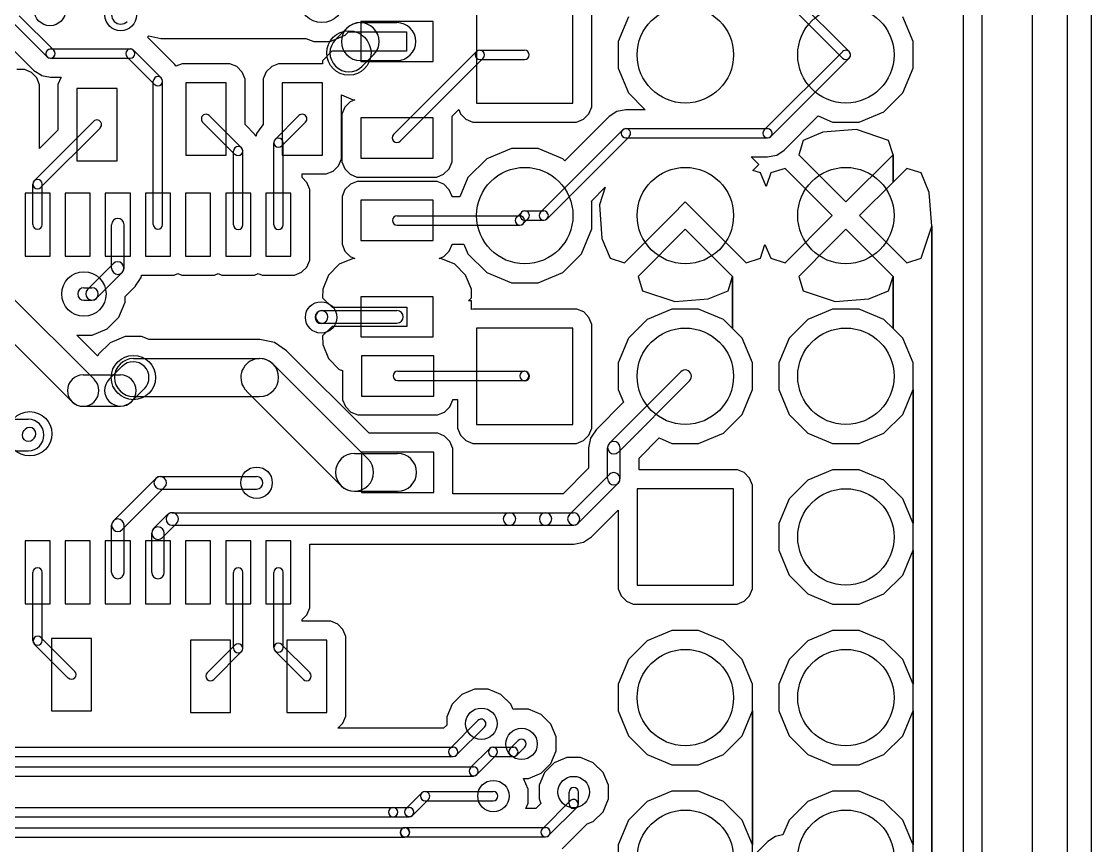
# Model space of a CAD drawing. Extents: x 32880 to 68030, y 27285 to 49782.
# Drawn here: x 61366 to 68030, y 32249 to 37378 of the extents above; entities that cross this region are included whole.
import ezdxf

# ---------------------------------------------------------------- set-up
doc = ezdxf.new("R2010")
doc.units = 0
doc.layers.add('BLACK', color=1, linetype='CONTINUOUS')

msp = doc.modelspace()

# ---------------------------------------------------------------- linework, layer by layer
at = {"layer": 'BLACK'}
for p, q in [((67880, 29207), (67880, 48207)), ((68030, 29207), (68030, 48207)), ((67348, 30408), (67348, 47166)), ((67662, 30408), (67662, 47166)), ((67230, 47053), (67230, 30521)), ((67230, 47053), (67230, 30521)), ((65968, 37661), (66479, 37150)), ((66009, 37702), (66520, 37191)), ((64200, 37470), (64200, 36870)), ((64800, 36870), (64800, 37470)), ((64918, 36893), (64918, 37493)), ((64918, 36893), (64918, 37493)), ((61352, 37414), (61567, 37199)), ((65146, 37407), (65082, 37253)), ((65146, 37407), (65082, 37253)), ((66918, 37253), (66854, 37407)), ((66918, 37253), (66854, 37407)), ((61311, 37373), (61526, 37158)), ((63392, 37337), (63321, 37266)), ((63476, 37371), (63704, 37371)), ((63929, 37378), (63479, 37378)), ((63479, 37378), (63479, 37128)), ((63929, 37128), (63929, 37378)), ((61236, 37281), (61443, 37074)), ((61236, 37281), (61443, 37074)), ((62150, 37280), (62159, 37289)), ((62150, 37280), (62159, 37289)), ((62320, 37110), (62150, 37280)), ((62320, 37110), (62150, 37280)), ((62159, 37289), (62216, 37277)), ((62159, 37289), (62216, 37277)), ((62216, 37277), (62234, 37273)), ((62216, 37277), (62234, 37273)), ((62234, 37273), (62234, 37274)), ((62234, 37274), (62235, 37273)), ((62234, 37273), (62234, 37274)), ((62234, 37274), (62235, 37273)), ((62235, 37273), (63137, 37273)), ((62235, 37273), (63137, 37273)), ((63137, 37273), (63186, 37253)), ((63137, 37273), (63186, 37253)), ((63288, 37253), (63382, 37292)), ((63288, 37253), (63382, 37292)), ((63382, 37292), (63403, 37313)), ((63382, 37292), (63403, 37313)), ((63403, 37313), (63604, 37313)), ((63403, 37313), (63604, 37313)), ((63604, 37313), (63644, 37313)), ((63604, 37313), (63644, 37313)), ((63644, 37313), (63764, 37313)), ((63644, 37313), (63764, 37313)), ((63764, 37313), (63764, 37193)), ((63764, 37313), (63764, 37193)), ((61547, 37207), (62043, 37207)), ((62065, 37198), (62236, 37027)), ((63186, 37253), (63288, 37253)), ((63186, 37253), (63288, 37253)), ((63299, 37193), (63240, 37134)), ((63299, 37193), (63240, 37134)), ((63604, 37193), (63299, 37193)), ((63604, 37193), (63299, 37193)), ((63644, 37193), (63604, 37193)), ((63644, 37193), (63604, 37193)), ((63764, 37193), (63644, 37193)), ((63764, 37193), (63644, 37193)), ((64200, 37191), (63683, 36674)), ((64221, 37199), (64499, 37199)), ((65082, 37253), (65082, 37087)), ((65082, 37253), (65082, 37087)), ((65992, 36703), (66479, 37190)), ((66918, 37087), (66918, 37253)), ((66918, 37087), (66918, 37253)), ((61547, 37149), (62043, 37149)), ((62024, 37157), (62195, 36986)), ((63240, 37134), (63240, 37115)), ((63240, 37134), (63240, 37115)), ((63476, 37135), (63704, 37135)), ((63479, 37128), (63929, 37128)), ((63559, 37170), (63488, 37099)), ((64241, 37150), (63724, 36633)), ((64221, 37141), (64499, 37141)), ((66033, 36662), (66520, 37149)), ((61385, 37079), (61338, 37079)), ((61385, 37079), (61338, 37079)), ((61428, 37061), (61385, 37079)), ((61428, 37061), (61385, 37079)), ((61461, 37027), (61428, 37061)), ((61461, 37027), (61428, 37061)), ((61443, 37074), (61490, 37043)), ((61443, 37074), (61490, 37043)), ((62327, 37099), (62320, 37110)), ((62327, 37099), (62320, 37110)), ((62367, 37115), (62327, 37099)), ((62367, 37115), (62327, 37099)), ((62617, 37115), (62367, 37115)), ((62617, 37115), (62367, 37115)), ((62664, 37115), (62617, 37115)), ((62664, 37115), (62617, 37115)), ((62707, 37097), (62664, 37115)), ((62707, 37097), (62664, 37115)), ((62740, 37063), (62707, 37097)), ((62740, 37063), (62707, 37097)), ((62758, 37020), (62740, 37063)), ((62758, 37020), (62740, 37063)), ((62890, 37064), (62872, 37021)), ((62890, 37064), (62872, 37021)), ((62924, 37097), (62890, 37064)), ((62924, 37097), (62890, 37064)), ((62967, 37115), (62924, 37097)), ((62967, 37115), (62924, 37097)), ((63217, 37115), (62967, 37115)), ((63217, 37115), (62967, 37115)), ((63240, 37115), (63217, 37115)), ((63240, 37115), (63217, 37115)), ((65082, 37087), (65146, 36933)), ((65082, 37087), (65146, 36933)), ((66854, 36933), (66918, 37087)), ((66854, 36933), (66918, 37087)), ((61479, 36984), (61461, 37027)), ((61479, 36984), (61461, 37027)), ((61490, 37043), (61491, 37042)), ((61490, 37043), (61491, 37042)), ((61491, 37042), (61547, 37031)), ((61491, 37042), (61547, 37031)), ((61547, 37031), (61614, 37031)), ((61547, 37031), (61614, 37031)), ((61611, 37028), (61593, 36985)), ((61611, 37028), (61593, 36985)), ((61614, 37031), (61611, 37028)), ((61614, 37031), (61611, 37028)), ((62187, 36114), (62187, 37006)), ((62245, 36114), (62245, 37006)), ((62390, 36997), (62390, 36547)), ((62640, 36997), (62390, 36997)), ((62640, 36547), (62640, 36997)), ((62758, 36737), (62758, 37020)), ((62758, 36737), (62758, 37020)), ((62872, 37021), (62872, 36974)), ((62872, 37021), (62872, 36974)), ((62990, 36997), (62990, 36547)), ((63240, 36997), (62990, 36997)), ((63240, 36547), (63240, 36997)), ((61479, 36587), (61479, 36984)), ((61479, 36587), (61479, 36984)), ((61593, 36985), (61593, 36938)), ((61593, 36985), (61593, 36938)), ((61593, 36938), (61593, 36701)), ((61593, 36938), (61593, 36701)), ((61961, 36961), (61711, 36961)), ((61711, 36961), (61711, 36511)), ((61961, 36511), (61961, 36961)), ((62872, 36974), (62872, 36737)), ((62872, 36974), (62872, 36737)), ((65146, 36933), (65250, 36829)), ((65146, 36933), (65250, 36829)), ((66737, 36816), (66854, 36933)), ((66737, 36816), (66854, 36933)), ((63358, 36570), (63358, 36921)), ((63358, 36921), (63431, 36890)), ((63358, 36570), (63358, 36921)), ((63358, 36921), (63431, 36890)), ((63413, 36878), (63379, 36845)), ((63413, 36878), (63379, 36845)), ((63441, 36890), (63413, 36878)), ((63441, 36890), (63413, 36878)), ((63431, 36890), (63441, 36890)), ((63431, 36890), (63441, 36890)), ((64200, 36870), (64800, 36870)), ((64918, 36846), (64918, 36893)), ((64918, 36846), (64918, 36893)), ((62736, 36592), (62535, 36793)), ((62945, 36644), (63094, 36793)), ((63379, 36845), (63361, 36802)), ((63379, 36845), (63361, 36802)), ((63361, 36802), (63361, 36755)), ((63361, 36802), (63361, 36755)), ((64047, 36788), (64089, 36831)), ((64047, 36788), (64089, 36831)), ((64089, 36831), (64100, 36804)), ((64089, 36831), (64100, 36804)), ((64100, 36804), (64133, 36770)), ((64100, 36804), (64133, 36770)), ((64866, 36770), (64900, 36803)), ((64866, 36770), (64900, 36803)), ((64900, 36803), (64918, 36846)), ((64900, 36803), (64918, 36846)), ((65073, 36818), (65026, 36786)), ((65073, 36818), (65026, 36786)), ((65130, 36829), (65073, 36818)), ((65130, 36829), (65073, 36818)), ((65250, 36829), (65130, 36829)), ((65250, 36829), (65130, 36829)), ((66116, 36578), (66327, 36790)), ((66116, 36578), (66327, 36790)), ((66327, 36790), (66417, 36752)), ((66327, 36790), (66417, 36752)), ((66583, 36752), (66737, 36816)), ((66583, 36752), (66737, 36816)), ((61446, 36387), (61815, 36756)), ((62695, 36551), (62494, 36752)), ((62820, 36675), (62758, 36737)), ((62820, 36675), (62758, 36737)), ((62862, 36727), (62830, 36680)), ((62862, 36727), (62830, 36680)), ((62872, 36737), (62862, 36727)), ((62872, 36737), (62862, 36727)), ((62986, 36603), (63135, 36752)), ((63361, 36755), (63361, 36505)), ((63361, 36755), (63361, 36505)), ((63929, 36778), (63479, 36778)), ((63479, 36778), (63479, 36528)), ((63929, 36528), (63929, 36778)), ((64047, 36551), (64047, 36788)), ((64047, 36551), (64047, 36788)), ((64133, 36770), (64176, 36752)), ((64133, 36770), (64176, 36752)), ((64176, 36752), (64223, 36752)), ((64176, 36752), (64223, 36752)), ((64223, 36752), (64823, 36752)), ((64223, 36752), (64823, 36752)), ((65026, 36786), (64750, 36511)), ((65026, 36786), (64750, 36511)), ((64823, 36752), (64866, 36770)), ((64823, 36752), (64866, 36770)), ((66417, 36752), (66583, 36752)), ((66417, 36752), (66583, 36752)), ((61593, 36701), (61479, 36587)), ((61593, 36701), (61479, 36587)), ((61487, 36346), (61856, 36715)), ((62827, 36665), (62820, 36675)), ((62827, 36665), (62820, 36675)), ((62830, 36680), (62827, 36665)), ((62830, 36680), (62827, 36665)), ((64598, 36191), (65109, 36702)), ((64639, 36150), (65150, 36661)), ((65130, 36711), (66012, 36711)), ((66357, 36689), (66234, 36638)), ((66357, 36689), (66234, 36638)), ((66566, 36705), (66357, 36689)), ((66566, 36705), (66357, 36689)), ((66766, 36638), (66566, 36705)), ((66766, 36638), (66566, 36705)), ((62937, 36113), (62937, 36623)), ((62995, 36113), (62995, 36623)), ((65130, 36653), (66012, 36653)), ((66234, 36638), (66206, 36549)), ((66234, 36638), (66206, 36549)), ((66794, 36549), (66766, 36638)), ((66794, 36549), (66766, 36638)), ((62390, 36547), (62640, 36547)), ((62687, 36113), (62687, 36571)), ((62745, 36113), (62745, 36571)), ((62990, 36547), (63240, 36547)), ((63340, 36480), (63358, 36523)), ((63340, 36480), (63358, 36523)), ((63358, 36523), (63358, 36570)), ((63358, 36523), (63358, 36570)), ((63479, 36528), (63929, 36528)), ((64047, 36504), (64047, 36551)), ((64047, 36504), (64047, 36551)), ((64263, 36524), (64146, 36407)), ((64263, 36524), (64146, 36407)), ((64417, 36588), (64263, 36524)), ((64417, 36588), (64263, 36524)), ((64583, 36588), (64417, 36588)), ((64583, 36588), (64417, 36588)), ((64737, 36524), (64583, 36588)), ((64737, 36524), (64583, 36588)), ((64750, 36511), (64737, 36524)), ((64750, 36511), (64737, 36524)), ((65958, 36487), (65910, 36535)), ((65910, 36535), (66012, 36535)), ((65958, 36487), (65910, 36535)), ((65910, 36535), (66012, 36535)), ((66012, 36535), (66068, 36546)), ((66012, 36535), (66068, 36546)), ((66068, 36546), (66069, 36546)), ((66068, 36546), (66069, 36546)), ((66069, 36546), (66116, 36578)), ((66069, 36546), (66116, 36578)), ((66206, 36549), (66500, 36255)), ((66206, 36549), (66500, 36255)), ((66500, 36255), (66794, 36549)), ((66500, 36255), (66794, 36549)), ((66794, 36379), (66794, 36549)), ((66794, 36549), (66794, 36379)), ((66794, 36379), (66794, 36549)), ((66794, 36549), (66794, 36379)), ((61711, 36511), (61961, 36511)), ((63306, 36447), (63340, 36480)), ((63306, 36447), (63340, 36480)), ((63361, 36505), (63379, 36462)), ((63361, 36505), (63379, 36462)), ((63379, 36462), (63412, 36428)), ((63379, 36462), (63412, 36428)), ((63995, 36428), (64029, 36461)), ((63995, 36428), (64029, 36461)), ((64029, 36461), (64047, 36504)), ((64029, 36461), (64047, 36504)), ((65921, 36451), (65958, 36487)), ((65921, 36451), (65958, 36487)), ((66121, 36464), (66032, 36436)), ((66121, 36464), (66032, 36436)), ((66415, 36170), (66121, 36464)), ((66415, 36170), (66121, 36464)), ((66879, 36464), (66794, 36379)), ((66879, 36464), (66794, 36379)), ((66968, 36436), (66879, 36464)), ((66968, 36436), (66879, 36464)), ((63113, 36407), (63113, 36429)), ((63113, 36429), (63263, 36429)), ((63113, 36407), (63113, 36429)), ((63113, 36429), (63263, 36429)), ((63144, 36375), (63113, 36407)), ((63144, 36375), (63113, 36407)), ((63263, 36429), (63306, 36447)), ((63263, 36429), (63306, 36447)), ((63412, 36428), (63455, 36410)), ((63412, 36428), (63455, 36410)), ((63455, 36410), (63502, 36410)), ((63455, 36410), (63502, 36410)), ((63502, 36410), (63952, 36410)), ((63502, 36410), (63952, 36410)), ((63952, 36410), (63995, 36428)), ((63952, 36410), (63995, 36428)), ((64146, 36407), (64096, 36287)), ((64146, 36407), (64096, 36287)), ((65968, 36436), (65921, 36451)), ((65968, 36436), (65921, 36451)), ((66003, 36351), (65968, 36436)), ((66003, 36351), (65968, 36436)), ((66032, 36436), (66003, 36351)), ((66032, 36436), (66003, 36351)), ((67019, 36313), (66968, 36436)), ((67019, 36313), (66968, 36436)), ((61437, 36114), (61437, 36366)), ((61495, 36114), (61495, 36366)), ((63162, 36332), (63144, 36375)), ((63162, 36332), (63144, 36375)), ((63162, 35940), (63162, 36332)), ((63162, 35940), (63162, 36332)), ((63380, 36332), (63362, 36289)), ((63380, 36332), (63362, 36289)), ((63414, 36365), (63380, 36332)), ((63414, 36365), (63380, 36332)), ((63457, 36383), (63414, 36365)), ((63457, 36383), (63414, 36365)), ((63907, 36383), (63457, 36383)), ((63907, 36383), (63457, 36383)), ((63954, 36383), (63907, 36383)), ((63954, 36383), (63907, 36383)), ((63997, 36365), (63954, 36383)), ((63997, 36365), (63954, 36383)), ((64030, 36331), (63997, 36365)), ((64030, 36331), (63997, 36365)), ((64048, 36288), (64030, 36331)), ((64048, 36288), (64030, 36331)), ((64915, 36260), (65001, 36346)), ((64915, 36260), (65001, 36346)), ((65001, 36346), (64965, 36236)), ((65001, 36346), (64965, 36236)), ((66794, 36379), (66585, 36170)), ((66794, 36379), (66585, 36170)), ((61544, 36309), (61388, 36309)), ((61388, 36309), (61388, 35917)), ((61544, 35917), (61544, 36309)), ((61794, 36309), (61638, 36309)), ((61638, 36309), (61638, 35917)), ((61794, 35917), (61794, 36309)), ((62044, 36309), (61888, 36309)), ((61888, 36309), (61888, 35917)), ((62044, 35917), (62044, 36309)), ((62294, 36309), (62138, 36309)), ((62138, 36309), (62138, 35917)), ((62294, 35917), (62294, 36309)), ((62544, 36309), (62388, 36309)), ((62388, 36309), (62388, 35917)), ((62544, 35917), (62544, 36309)), ((62794, 36309), (62638, 36309)), ((62638, 36309), (62638, 35917)), ((62794, 35917), (62794, 36309)), ((63044, 36309), (62888, 36309)), ((62888, 36309), (62888, 35917)), ((63044, 35917), (63044, 36309)), ((63362, 36289), (63362, 36242)), ((63362, 36289), (63362, 36242)), ((63930, 36265), (63480, 36265)), ((63480, 36265), (63480, 36015)), ((63930, 36015), (63930, 36265)), ((64048, 36287), (64048, 36288)), ((64048, 36287), (64048, 36288)), ((64096, 36287), (64048, 36287)), ((64096, 36287), (64048, 36287)), ((64918, 36253), (64915, 36260)), ((64918, 36253), (64915, 36260)), ((65415, 36170), (65500, 36255)), ((65415, 36170), (65500, 36255)), ((65500, 36255), (65585, 36170)), ((65500, 36255), (65585, 36170)), ((67035, 36104), (67019, 36313)), ((67035, 36104), (67019, 36313)), ((63362, 36242), (63362, 35992)), ((63362, 36242), (63362, 35992)), ((64450, 36161), (64479, 36190)), ((64500, 36199), (64618, 36199)), ((64918, 36087), (64918, 36253)), ((64918, 36087), (64918, 36253)), ((64965, 36236), (64981, 36027)), ((64965, 36236), (64981, 36027)), ((63705, 36169), (64469, 36169)), ((64491, 36120), (64520, 36149)), ((64500, 36141), (64618, 36141)), ((65121, 35876), (65387, 36142)), ((65121, 35876), (65387, 36142)), ((65387, 36142), (65415, 36170)), ((65387, 36142), (65415, 36170)), ((65585, 36170), (65613, 36142)), ((65585, 36170), (65613, 36142)), ((65613, 36142), (65879, 35876)), ((65613, 36142), (65879, 35876)), ((66121, 35876), (66415, 36170)), ((66121, 35876), (66415, 36170)), ((66585, 36170), (66879, 35876)), ((66585, 36170), (66879, 35876)), ((61927, 35843), (61927, 36113)), ((62005, 35843), (62005, 36113)), ((63705, 36111), (64469, 36111)), ((64854, 35933), (64918, 36087)), ((64854, 35933), (64918, 36087)), ((65500, 36085), (65206, 35791)), ((65500, 36085), (65206, 35791)), ((65794, 35791), (65500, 36085)), ((65794, 35791), (65500, 36085)), ((66500, 36085), (66415, 36000)), ((66500, 36085), (66415, 36000)), ((66794, 35791), (66500, 36085)), ((66794, 35791), (66500, 36085)), ((66968, 35904), (67035, 36104)), ((66968, 35904), (67035, 36104)), ((67035, 31104), (67035, 36104)), ((67035, 36104), (67035, 31104)), ((67035, 31104), (67035, 36104)), ((67035, 36104), (67035, 31104)), ((63362, 35992), (63380, 35949)), ((63362, 35992), (63380, 35949)), ((63480, 36015), (63930, 36015)), ((64030, 35948), (64048, 35991)), ((64030, 35948), (64048, 35991)), ((64048, 35991), (64048, 35993)), ((64048, 35993), (64121, 35993)), ((64048, 35991), (64048, 35993)), ((64048, 35993), (64121, 35993)), ((64121, 35993), (64146, 35933)), ((64121, 35993), (64146, 35933)), ((64981, 36027), (65032, 35904)), ((64981, 36027), (65032, 35904)), ((65968, 35904), (65996, 35990)), ((65968, 35904), (65996, 35990)), ((65996, 35990), (66032, 35904)), ((65996, 35990), (66032, 35904)), ((66415, 36000), (66206, 35791)), ((66415, 36000), (66206, 35791)), ((63162, 35893), (63162, 35940)), ((63162, 35893), (63162, 35940)), ((63380, 35949), (63413, 35915)), ((63380, 35949), (63413, 35915)), ((63996, 35915), (64030, 35948)), ((63996, 35915), (64030, 35948)), ((64146, 35933), (64263, 35816)), ((64146, 35933), (64263, 35816)), ((64737, 35816), (64854, 35933)), ((64737, 35816), (64854, 35933)), ((61388, 35917), (61544, 35917)), ((61638, 35917), (61794, 35917)), ((61937, 35870), (61778, 35711)), ((61888, 35917), (62044, 35917)), ((62138, 35917), (62294, 35917)), ((62388, 35917), (62544, 35917)), ((62638, 35917), (62794, 35917)), ((62888, 35917), (63044, 35917)), ((63144, 35850), (63162, 35893)), ((63144, 35850), (63162, 35893)), ((63345, 35867), (63278, 35800)), ((63345, 35867), (63278, 35800)), ((63432, 35903), (63345, 35867)), ((63432, 35903), (63345, 35867)), ((63413, 35915), (63441, 35903)), ((63413, 35915), (63441, 35903)), ((63441, 35903), (63432, 35903)), ((63441, 35903), (63432, 35903)), ((63967, 35903), (63996, 35915)), ((63967, 35903), (63996, 35915)), ((63978, 35903), (63967, 35903)), ((63978, 35903), (63967, 35903)), ((64065, 35867), (63978, 35903)), ((64065, 35867), (63978, 35903)), ((64132, 35800), (64065, 35867)), ((64132, 35800), (64065, 35867)), ((65032, 35904), (65121, 35876)), ((65032, 35904), (65121, 35876)), ((65879, 35876), (65968, 35904)), ((65879, 35876), (65968, 35904)), ((66032, 35904), (66121, 35876)), ((66032, 35904), (66121, 35876)), ((66879, 35876), (66968, 35904)), ((66879, 35876), (66968, 35904)), ((61992, 35815), (61833, 35656)), ((62111, 35783), (62114, 35799)), ((62111, 35783), (62114, 35799)), ((62114, 35799), (62161, 35799)), ((62114, 35799), (62161, 35799)), ((62161, 35799), (62317, 35799)), ((62161, 35799), (62317, 35799)), ((62317, 35799), (62340, 35809)), ((62317, 35799), (62340, 35809)), ((62340, 35809), (62364, 35799)), ((62340, 35809), (62364, 35799)), ((62364, 35799), (62411, 35799)), ((62364, 35799), (62411, 35799)), ((62411, 35799), (62567, 35799)), ((62411, 35799), (62567, 35799)), ((62567, 35799), (62590, 35809)), ((62567, 35799), (62590, 35809)), ((62590, 35809), (62614, 35799)), ((62590, 35809), (62614, 35799)), ((62614, 35799), (62661, 35799)), ((62614, 35799), (62661, 35799)), ((62661, 35799), (62817, 35799)), ((62661, 35799), (62817, 35799)), ((62817, 35799), (62840, 35809)), ((62817, 35799), (62840, 35809)), ((62840, 35809), (62864, 35799)), ((62840, 35809), (62864, 35799)), ((62864, 35799), (62911, 35799)), ((62864, 35799), (62911, 35799)), ((62911, 35799), (63067, 35799)), ((62911, 35799), (63067, 35799)), ((63067, 35799), (63110, 35817)), ((63067, 35799), (63110, 35817)), ((63110, 35817), (63144, 35850)), ((63110, 35817), (63144, 35850)), ((63278, 35800), (63242, 35712)), ((63278, 35800), (63242, 35712)), ((64168, 35712), (64132, 35800)), ((64168, 35712), (64132, 35800)), ((64263, 35816), (64417, 35752)), ((64263, 35816), (64417, 35752)), ((64583, 35752), (64737, 35816)), ((64583, 35752), (64737, 35816)), ((65206, 35791), (65234, 35702)), ((65206, 35791), (65234, 35702)), ((65766, 35702), (65794, 35791)), ((65766, 35702), (65794, 35791)), ((65794, 35467), (65794, 35791)), ((65794, 35791), (65794, 35467)), ((65794, 35467), (65794, 35791)), ((65794, 35791), (65794, 35467)), ((66206, 35791), (66234, 35702)), ((66206, 35791), (66234, 35702)), ((66766, 35702), (66794, 35791)), ((66766, 35702), (66794, 35791)), ((66794, 35467), (66794, 35791)), ((66794, 35791), (66794, 35467)), ((66794, 35467), (66794, 35791)), ((66794, 35791), (66794, 35467)), ((62011, 35666), (62077, 35731)), ((62011, 35666), (62077, 35731)), ((62077, 35732), (62099, 35765)), ((62077, 35732), (62099, 35765)), ((62077, 35731), (62077, 35732)), ((62077, 35731), (62077, 35732)), ((62099, 35765), (62110, 35782)), ((62099, 35765), (62110, 35782)), ((62110, 35782), (62111, 35783)), ((62110, 35782), (62111, 35783)), ((64417, 35752), (64583, 35752)), ((64417, 35752), (64583, 35752)), ((61819, 35151), (61286, 35684)), ((61755, 35721), (61805, 35721)), ((62011, 35631), (62011, 35666)), ((62011, 35631), (62011, 35666)), ((63242, 35712), (63241, 35659)), ((63242, 35712), (63241, 35659)), ((63241, 35659), (63300, 35600)), ((63241, 35659), (63300, 35600)), ((63930, 35665), (63480, 35665)), ((63480, 35665), (63480, 35415)), ((63930, 35415), (63930, 35665)), ((64150, 35640), (64169, 35659)), ((64150, 35640), (64169, 35659)), ((64169, 35659), (64168, 35712)), ((64169, 35659), (64168, 35712)), ((65234, 35702), (65434, 35635)), ((65234, 35702), (65434, 35635)), ((65643, 35651), (65766, 35702)), ((65643, 35651), (65766, 35702)), ((66234, 35702), (66434, 35635)), ((66234, 35702), (66434, 35635)), ((66643, 35651), (66766, 35702)), ((66643, 35651), (66766, 35702)), ((61755, 35643), (61805, 35643)), ((61972, 35537), (62011, 35631)), ((61972, 35537), (62011, 35631)), ((63300, 35600), (63605, 35600)), ((63300, 35600), (63605, 35600)), ((63605, 35600), (63645, 35600)), ((63605, 35600), (63645, 35600)), ((63645, 35600), (63765, 35600)), ((63645, 35600), (63765, 35600)), ((63765, 35600), (63765, 35480)), ((63765, 35600), (63765, 35480)), ((64169, 35640), (64150, 35640)), ((64169, 35640), (64150, 35640)), ((64169, 35585), (64169, 35640)), ((64169, 35585), (64169, 35640)), ((65434, 35635), (65643, 35651)), ((65434, 35635), (65643, 35651)), ((66434, 35635), (66643, 35651)), ((66434, 35635), (66643, 35651)), ((61680, 35012), (61147, 35545)), ((61900, 35465), (61972, 35537)), ((61900, 35465), (61972, 35537)), ((63208, 35567), (63205, 35564)), ((63236, 35579), (63704, 35579)), ((64177, 35588), (64169, 35585)), ((64177, 35588), (64169, 35585)), ((64777, 35588), (64177, 35588)), ((64777, 35588), (64177, 35588)), ((64824, 35588), (64777, 35588)), ((64824, 35588), (64777, 35588)), ((64867, 35570), (64824, 35588)), ((64867, 35570), (64824, 35588)), ((64900, 35536), (64867, 35570)), ((64900, 35536), (64867, 35570)), ((64918, 35493), (64900, 35536)), ((64918, 35493), (64900, 35536)), ((65263, 35524), (65146, 35407)), ((65263, 35524), (65146, 35407)), ((65417, 35588), (65263, 35524)), ((65417, 35588), (65263, 35524)), ((65583, 35588), (65417, 35588)), ((65583, 35588), (65417, 35588)), ((65737, 35524), (65583, 35588)), ((65737, 35524), (65583, 35588)), ((65794, 35467), (65737, 35524)), ((65794, 35467), (65737, 35524)), ((66263, 35524), (66146, 35407)), ((66263, 35524), (66146, 35407)), ((66417, 35588), (66263, 35524)), ((66417, 35588), (66263, 35524)), ((66583, 35588), (66417, 35588)), ((66583, 35588), (66417, 35588)), ((66737, 35524), (66583, 35588)), ((66737, 35524), (66583, 35588)), ((66794, 35467), (66737, 35524)), ((66794, 35467), (66737, 35524)), ((61806, 35426), (61900, 35465)), ((61806, 35426), (61900, 35465)), ((63236, 35501), (63704, 35501)), ((63300, 35480), (63241, 35421)), ((63300, 35480), (63241, 35421)), ((63263, 35512), (63260, 35509)), ((63605, 35480), (63300, 35480)), ((63605, 35480), (63300, 35480)), ((63645, 35480), (63605, 35480)), ((63645, 35480), (63605, 35480)), ((63765, 35480), (63645, 35480)), ((63765, 35480), (63645, 35480)), ((64800, 35470), (64200, 35470)), ((64200, 35470), (64200, 34870)), ((64800, 34870), (64800, 35470)), ((64918, 34893), (64918, 35493)), ((64918, 34893), (64918, 35493)), ((65854, 35407), (65794, 35467)), ((65854, 35407), (65794, 35467)), ((66854, 35407), (66794, 35467)), ((66854, 35407), (66794, 35467)), ((61840, 35297), (61711, 35426)), ((61711, 35426), (61806, 35426)), ((61840, 35297), (61711, 35426)), ((61711, 35426), (61806, 35426)), ((62012, 35418), (61918, 35379)), ((62012, 35418), (61918, 35379)), ((62114, 35418), (62012, 35418)), ((62114, 35418), (62012, 35418)), ((62162, 35398), (62114, 35418)), ((62162, 35398), (62114, 35418)), ((62850, 35398), (62162, 35398)), ((62850, 35398), (62162, 35398)), ((62941, 35380), (62850, 35398)), ((62941, 35380), (62850, 35398)), ((63241, 35421), (63242, 35368)), ((63241, 35421), (63242, 35368)), ((63480, 35415), (63930, 35415)), ((65146, 35407), (65082, 35253)), ((65146, 35407), (65082, 35253)), ((65918, 35253), (65854, 35407)), ((65918, 35253), (65854, 35407)), ((66146, 35407), (66082, 35253)), ((66146, 35407), (66082, 35253)), ((66918, 35253), (66854, 35407)), ((66918, 35253), (66854, 35407)), ((61918, 35379), (61846, 35307)), ((61918, 35379), (61846, 35307)), ((63017, 35329), (62941, 35380)), ((63017, 35329), (62941, 35380)), ((63531, 34815), (63017, 35329)), ((63531, 34815), (63017, 35329)), ((63242, 35368), (63278, 35280)), ((63242, 35368), (63278, 35280)), ((61841, 35297), (61840, 35297)), ((61841, 35297), (61840, 35297)), ((61846, 35307), (61841, 35297)), ((61846, 35307), (61841, 35297)), ((62063, 35280), (62849, 35280)), ((63278, 35280), (63345, 35213)), ((63278, 35280), (63345, 35213)), ((63934, 35297), (63484, 35297)), ((63484, 35297), (63484, 35047)), ((63934, 35047), (63934, 35297)), ((61993, 35232), (61912, 35151)), ((63523, 34656), (62934, 35245)), ((63345, 35213), (63366, 35205)), ((63345, 35213), (63366, 35205)), ((63366, 35205), (63366, 35024)), ((63366, 35205), (63366, 35024)), ((63709, 35201), (64497, 35201)), ((64519, 35192), (64520, 35191)), ((65027, 34754), (65471, 35198)), ((65082, 35253), (65082, 35087)), ((65082, 35253), (65082, 35087)), ((65918, 35087), (65918, 35253)), ((65918, 35087), (65918, 35253)), ((66082, 35253), (66082, 35087)), ((66082, 35253), (66082, 35087)), ((66918, 35087), (66918, 35253)), ((66918, 35087), (66918, 35253)), ((61750, 35179), (61982, 35179)), ((63709, 35143), (64497, 35143)), ((64478, 35151), (64479, 35150)), ((65083, 34698), (65527, 35142)), ((62132, 35093), (62051, 35012)), ((63356, 34489), (62767, 35078)), ((65082, 35087), (65115, 35008)), ((65082, 35087), (65115, 35008)), ((65854, 34933), (65918, 35087)), ((65854, 34933), (65918, 35087)), ((66082, 35087), (66146, 34933)), ((66082, 35087), (66146, 34933)), ((66854, 34933), (66918, 35087)), ((66854, 34933), (66918, 35087)), ((66918, 34253), (66918, 35087)), ((66918, 35087), (66918, 34253)), ((66918, 34253), (66918, 35087)), ((66918, 35087), (66918, 34253)), ((62063, 35044), (62849, 35044)), ((63366, 35024), (63384, 34981)), ((63366, 35024), (63384, 34981)), ((63484, 35047), (63934, 35047)), ((64034, 34980), (64052, 35023)), ((64034, 34980), (64052, 35023)), ((64052, 35023), (64052, 35025)), ((64052, 35025), (64082, 35025)), ((64052, 35023), (64052, 35025)), ((64052, 35025), (64082, 35025)), ((64082, 35025), (64082, 34847)), ((64082, 35025), (64082, 34847)), ((65115, 35008), (64944, 34836)), ((65115, 35008), (64944, 34836)), ((61750, 34983), (61982, 34983)), ((63384, 34981), (63417, 34947)), ((63384, 34981), (63417, 34947)), ((63417, 34947), (63460, 34929)), ((63417, 34947), (63460, 34929)), ((63460, 34929), (63507, 34929)), ((63460, 34929), (63507, 34929)), ((63507, 34929), (63957, 34929)), ((63507, 34929), (63957, 34929)), ((63957, 34929), (64000, 34947)), ((63957, 34929), (64000, 34947)), ((64000, 34947), (64034, 34980)), ((64000, 34947), (64034, 34980)), ((65737, 34816), (65854, 34933)), ((65737, 34816), (65854, 34933)), ((66146, 34933), (66263, 34816)), ((66146, 34933), (66263, 34816)), ((66737, 34816), (66854, 34933)), ((66737, 34816), (66854, 34933)), ((61110, 34902), (61408, 34902)), ((64200, 34870), (64800, 34870)), ((64918, 34846), (64918, 34893)), ((64918, 34846), (64918, 34893)), ((61389, 34839), (61382, 34832)), ((63911, 34815), (63531, 34815)), ((63911, 34815), (63531, 34815)), ((63958, 34815), (63911, 34815)), ((63958, 34815), (63911, 34815)), ((64001, 34797), (63958, 34815)), ((64001, 34797), (63958, 34815)), ((64034, 34763), (64001, 34797)), ((64034, 34763), (64001, 34797)), ((64082, 34847), (64100, 34804)), ((64082, 34847), (64100, 34804)), ((64100, 34804), (64133, 34770)), ((64100, 34804), (64133, 34770)), ((64866, 34770), (64900, 34803)), ((64866, 34770), (64900, 34803)), ((64900, 34803), (64918, 34846)), ((64900, 34803), (64918, 34846)), ((64918, 34797), (64910, 34785)), ((64918, 34797), (64910, 34785)), ((64944, 34836), (64918, 34797)), ((64944, 34836), (64918, 34797)), ((65583, 34752), (65737, 34816)), ((65583, 34752), (65737, 34816)), ((66263, 34816), (66417, 34752)), ((66263, 34816), (66417, 34752)), ((66583, 34752), (66737, 34816)), ((66583, 34752), (66737, 34816)), ((61444, 34784), (61437, 34777)), ((64052, 34720), (64034, 34763)), ((64052, 34720), (64034, 34763)), ((64133, 34770), (64176, 34752)), ((64133, 34770), (64176, 34752)), ((64176, 34752), (64223, 34752)), ((64176, 34752), (64223, 34752)), ((64223, 34752), (64823, 34752)), ((64223, 34752), (64823, 34752)), ((64823, 34752), (64866, 34770)), ((64823, 34752), (64866, 34770)), ((64910, 34785), (64898, 34725)), ((64910, 34785), (64898, 34725)), ((64898, 34725), (64898, 34597)), ((64898, 34725), (64898, 34597)), ((65016, 34533), (65016, 34725)), ((65094, 34533), (65094, 34725)), ((65212, 34660), (65337, 34786)), ((65212, 34660), (65337, 34786)), ((65337, 34786), (65417, 34752)), ((65337, 34786), (65417, 34752)), ((65417, 34752), (65583, 34752)), ((65417, 34752), (65583, 34752)), ((66417, 34752), (66583, 34752)), ((66417, 34752), (66583, 34752)), ((61110, 34706), (61408, 34706)), ((63440, 34690), (63708, 34690)), ((63934, 34697), (63484, 34697)), ((63484, 34697), (63484, 34447)), ((63934, 34447), (63934, 34697)), ((64052, 34470), (64052, 34720)), ((64052, 34470), (64052, 34720)), ((65212, 34588), (65212, 34660)), ((65212, 34588), (65212, 34660)), ((64898, 34597), (64740, 34439)), ((64898, 34597), (64740, 34439)), ((62202, 34534), (61939, 34271)), ((62230, 34546), (62830, 34546)), ((64778, 34310), (65027, 34559)), ((65777, 34588), (65212, 34588)), ((65777, 34588), (65212, 34588)), ((65824, 34588), (65777, 34588)), ((65824, 34588), (65777, 34588)), ((65867, 34570), (65824, 34588)), ((65867, 34570), (65824, 34588)), ((65900, 34536), (65867, 34570)), ((65900, 34536), (65867, 34570)), ((65918, 34493), (65900, 34536)), ((65918, 34493), (65900, 34536)), ((66263, 34524), (66146, 34407)), ((66263, 34524), (66146, 34407)), ((66417, 34588), (66263, 34524)), ((66417, 34588), (66263, 34524)), ((66583, 34588), (66417, 34588)), ((66583, 34588), (66417, 34588)), ((66737, 34524), (66583, 34588)), ((66737, 34524), (66583, 34588)), ((66854, 34407), (66737, 34524)), ((66854, 34407), (66737, 34524)), ((62257, 34479), (61994, 34216)), ((62230, 34468), (62830, 34468)), ((64052, 34439), (64052, 34470)), ((64052, 34439), (64052, 34470)), ((64833, 34255), (65082, 34504)), ((65800, 34470), (65200, 34470)), ((65200, 34470), (65200, 33870)), ((65800, 33870), (65800, 34470)), ((65918, 33893), (65918, 34493)), ((65918, 33893), (65918, 34493)), ((63440, 34454), (63708, 34454)), ((63484, 34447), (63934, 34447)), ((64405, 34439), (64052, 34439)), ((64405, 34439), (64052, 34439)), ((64630, 34439), (64405, 34439)), ((64630, 34439), (64405, 34439)), ((64740, 34439), (64630, 34439)), ((64740, 34439), (64630, 34439)), ((66146, 34407), (66082, 34253)), ((66146, 34407), (66082, 34253)), ((66918, 34253), (66854, 34407)), ((66918, 34253), (66854, 34407)), ((64916, 34171), (65082, 34337)), ((64916, 34171), (65082, 34337)), ((65082, 34337), (65082, 33847)), ((65082, 34337), (65082, 33847)), ((62189, 34222), (62276, 34309)), ((62305, 34321), (64405, 34321)), ((64405, 34321), (64629, 34321)), ((64630, 34321), (64804, 34321)), ((61927, 33949), (61927, 34243)), ((62005, 33949), (62005, 34243)), ((62177, 33949), (62177, 34193)), ((62244, 34167), (62331, 34254)), ((62255, 33949), (62255, 34193)), ((62305, 34243), (64405, 34243)), ((64405, 34243), (64629, 34243)), ((64630, 34243), (64804, 34243)), ((66082, 34253), (66082, 34087)), ((66082, 34253), (66082, 34087)), ((66918, 34087), (66918, 34253)), ((66918, 34087), (66918, 34253)), ((61544, 34145), (61388, 34145)), ((61388, 34145), (61388, 33753)), ((61544, 33753), (61544, 34145)), ((61794, 34145), (61638, 34145)), ((61638, 34145), (61638, 33753)), ((61794, 33753), (61794, 34145)), ((62044, 34145), (61888, 34145)), ((61888, 34145), (61888, 33753)), ((62044, 33753), (62044, 34145)), ((62294, 34145), (62138, 34145)), ((62138, 34145), (62138, 33753)), ((62294, 33753), (62294, 34145)), ((62544, 34145), (62388, 34145)), ((62388, 34145), (62388, 33753)), ((62544, 33753), (62544, 34145)), ((62794, 34145), (62638, 34145)), ((62638, 34145), (62638, 33753)), ((62794, 33753), (62794, 34145)), ((63044, 34145), (62888, 34145)), ((62888, 34145), (62888, 33753)), ((63044, 33753), (63044, 34145)), ((63162, 33776), (63162, 34125)), ((63162, 34125), (64405, 34125)), ((63162, 33776), (63162, 34125)), ((63162, 34125), (64405, 34125)), ((64405, 34125), (64630, 34125)), ((64405, 34125), (64630, 34125)), ((64630, 34125), (64805, 34125)), ((64630, 34125), (64805, 34125)), ((64805, 34125), (64865, 34137)), ((64805, 34125), (64865, 34137)), ((64865, 34137), (64916, 34171)), ((64865, 34137), (64916, 34171)), ((66082, 34087), (66146, 33933)), ((66082, 34087), (66146, 33933)), ((66854, 33933), (66918, 34087)), ((66854, 33933), (66918, 34087)), ((66918, 33253), (66918, 34087)), ((66918, 34087), (66918, 33253)), ((66918, 33253), (66918, 34087)), ((66918, 34087), (66918, 33253)), ((61437, 33525), (61437, 33949)), ((61495, 33525), (61495, 33949)), ((62687, 33477), (62687, 33949)), ((62745, 33477), (62745, 33949)), ((62937, 33481), (62937, 33949)), ((62995, 33481), (62995, 33949)), ((66146, 33933), (66263, 33816)), ((66146, 33933), (66263, 33816)), ((66737, 33816), (66854, 33933)), ((66737, 33816), (66854, 33933)), ((65200, 33870), (65800, 33870)), ((65918, 33846), (65918, 33893)), ((65918, 33846), (65918, 33893)), ((65082, 33847), (65100, 33804)), ((65082, 33847), (65100, 33804)), ((65100, 33804), (65133, 33770)), ((65100, 33804), (65133, 33770)), ((65866, 33770), (65900, 33803)), ((65866, 33770), (65900, 33803)), ((65900, 33803), (65918, 33846)), ((65900, 33803), (65918, 33846)), ((66263, 33816), (66417, 33752)), ((66263, 33816), (66417, 33752)), ((66583, 33752), (66737, 33816)), ((66583, 33752), (66737, 33816)), ((61388, 33753), (61544, 33753)), ((61638, 33753), (61794, 33753)), ((61888, 33753), (62044, 33753)), ((62138, 33753), (62294, 33753)), ((62388, 33753), (62544, 33753)), ((62638, 33753), (62794, 33753)), ((62888, 33753), (63044, 33753)), ((63144, 33686), (63162, 33729)), ((63144, 33686), (63162, 33729)), ((63162, 33729), (63162, 33776)), ((63162, 33729), (63162, 33776)), ((65133, 33770), (65176, 33752)), ((65133, 33770), (65176, 33752)), ((65176, 33752), (65223, 33752)), ((65176, 33752), (65223, 33752)), ((65223, 33752), (65823, 33752)), ((65223, 33752), (65823, 33752)), ((65823, 33752), (65866, 33770)), ((65823, 33752), (65866, 33770)), ((66417, 33752), (66583, 33752)), ((66417, 33752), (66583, 33752)), ((63113, 33656), (63144, 33686)), ((63113, 33656), (63144, 33686)), ((63113, 33646), (63113, 33656)), ((63113, 33646), (63113, 33656)), ((63245, 33646), (63113, 33646)), ((63245, 33646), (63113, 33646)), ((63292, 33646), (63245, 33646)), ((63292, 33646), (63245, 33646)), ((63335, 33628), (63292, 33646)), ((63335, 33628), (63292, 33646)), ((63368, 33594), (63335, 33628)), ((63368, 33594), (63335, 33628)), ((63386, 33551), (63368, 33594)), ((63386, 33551), (63368, 33594)), ((61487, 33544), (61698, 33333)), ((61803, 33537), (61553, 33537)), ((61553, 33537), (61553, 33087)), ((61803, 33087), (61803, 33537)), ((62668, 33528), (62418, 33528)), ((62418, 33528), (62418, 33078)), ((62668, 33078), (62668, 33528)), ((63268, 33528), (63018, 33528)), ((63018, 33528), (63018, 33078)), ((63268, 33078), (63268, 33528)), ((63386, 33101), (63386, 33551)), ((63386, 33101), (63386, 33551)), ((65263, 33524), (65146, 33407)), ((65263, 33524), (65146, 33407)), ((65417, 33588), (65263, 33524)), ((65417, 33588), (65263, 33524)), ((65583, 33588), (65417, 33588)), ((65583, 33588), (65417, 33588)), ((65737, 33524), (65583, 33588)), ((65737, 33524), (65583, 33588)), ((65854, 33407), (65737, 33524)), ((65854, 33407), (65737, 33524)), ((66263, 33524), (66146, 33407)), ((66263, 33524), (66146, 33407)), ((66417, 33588), (66263, 33524)), ((66417, 33588), (66263, 33524)), ((66583, 33588), (66417, 33588)), ((66583, 33588), (66417, 33588)), ((66737, 33524), (66583, 33588)), ((66737, 33524), (66583, 33588)), ((66854, 33407), (66737, 33524)), ((66854, 33407), (66737, 33524)), ((61446, 33503), (61657, 33292)), ((62695, 33497), (62522, 33324)), ((62736, 33456), (62563, 33283)), ((62945, 33460), (63122, 33283)), ((62986, 33501), (63163, 33324)), ((65146, 33407), (65082, 33253)), ((65146, 33407), (65082, 33253)), ((65918, 33253), (65854, 33407)), ((65918, 33253), (65854, 33407)), ((66146, 33407), (66082, 33253)), ((66146, 33407), (66082, 33253)), ((66918, 33253), (66854, 33407)), ((66918, 33253), (66854, 33407)), ((64108, 33190), (64047, 33129)), ((64108, 33190), (64047, 33129)), ((64187, 33223), (64108, 33190)), ((64187, 33223), (64108, 33190)), ((64273, 33223), (64187, 33223)), ((64273, 33223), (64187, 33223)), ((64352, 33190), (64273, 33223)), ((64352, 33190), (64273, 33223)), ((64413, 33129), (64352, 33190)), ((64413, 33129), (64352, 33190)), ((65082, 33253), (65082, 33087)), ((65082, 33253), (65082, 33087)), ((65918, 33087), (65918, 33253)), ((65918, 33087), (65918, 33253)), ((66082, 33253), (66082, 33087)), ((66082, 33253), (66082, 33087)), ((66918, 33087), (66918, 33253)), ((66918, 33087), (66918, 33253)), ((64047, 33129), (64014, 33050)), ((64047, 33129), (64014, 33050)), ((64427, 33095), (64413, 33129)), ((64427, 33095), (64413, 33129)), ((61553, 33087), (61803, 33087)), ((62418, 33078), (62668, 33078)), ((63018, 33078), (63268, 33078)), ((63386, 33054), (63386, 33101)), ((63386, 33054), (63386, 33101)), ((64437, 33098), (64427, 33095)), ((64437, 33098), (64427, 33095)), ((64523, 33098), (64437, 33098)), ((64523, 33098), (64437, 33098)), ((64602, 33065), (64523, 33098)), ((64602, 33065), (64523, 33098)), ((64663, 33004), (64602, 33065)), ((64663, 33004), (64602, 33065)), ((65082, 33087), (65146, 32933)), ((65082, 33087), (65146, 32933)), ((65854, 32933), (65918, 33087)), ((65854, 32933), (65918, 33087)), ((65918, 32253), (65918, 33087)), ((65918, 33087), (65918, 32253)), ((65918, 32253), (65918, 33087)), ((65918, 33087), (65918, 32253)), ((66082, 33087), (66146, 32933)), ((66082, 33087), (66146, 32933)), ((66854, 32933), (66918, 33087)), ((66854, 32933), (66918, 33087)), ((66918, 32253), (66918, 33087)), ((66918, 33087), (66918, 32253)), ((66918, 32253), (66918, 33087)), ((66918, 33087), (66918, 32253)), ((63335, 32979), (63368, 33011)), ((63335, 32979), (63368, 33011)), ((63368, 33011), (63386, 33054)), ((63368, 33011), (63386, 33054)), ((64014, 32999), (63994, 32979)), ((64014, 32999), (63994, 32979)), ((64014, 33050), (64014, 32999)), ((64014, 33050), (64014, 32999)), ((64035, 32854), (64208, 33027)), ((64696, 32925), (64663, 33004)), ((64696, 32925), (64663, 33004)), ((63994, 32979), (63335, 32979)), ((63994, 32979), (63335, 32979)), ((64076, 32813), (64249, 32986)), ((64696, 32839), (64696, 32925)), ((64696, 32839), (64696, 32925)), ((65146, 32933), (65263, 32816)), ((65146, 32933), (65263, 32816)), ((65737, 32816), (65854, 32933)), ((65737, 32816), (65854, 32933)), ((66146, 32933), (66263, 32816)), ((66146, 32933), (66263, 32816)), ((66737, 32816), (66854, 32933)), ((66737, 32816), (66854, 32933)), ((60380, 32861), (64054, 32861)), ((64303, 32861), (64429, 32861)), ((64459, 32902), (64410, 32853)), ((64500, 32861), (64451, 32812)), ((60380, 32803), (64054, 32803)), ((64282, 32853), (64161, 32732)), ((64323, 32812), (64202, 32691)), ((64303, 32803), (64429, 32803)), ((64663, 32760), (64696, 32839)), ((64663, 32760), (64696, 32839)), ((64762, 32798), (64683, 32765)), ((64762, 32798), (64683, 32765)), ((64848, 32798), (64762, 32798)), ((64848, 32798), (64762, 32798)), ((64927, 32765), (64848, 32798)), ((64927, 32765), (64848, 32798)), ((65263, 32816), (65417, 32752)), ((65263, 32816), (65417, 32752)), ((65583, 32752), (65737, 32816)), ((65583, 32752), (65737, 32816)), ((66263, 32816), (66417, 32752)), ((66263, 32816), (66417, 32752)), ((66583, 32752), (66737, 32816)), ((66583, 32752), (66737, 32816)), ((60301, 32740), (64181, 32740)), ((64602, 32699), (64663, 32760)), ((64602, 32699), (64663, 32760)), ((64683, 32765), (64622, 32704)), ((64683, 32765), (64622, 32704)), ((64988, 32704), (64927, 32765)), ((64988, 32704), (64927, 32765)), ((65417, 32752), (65583, 32752)), ((65417, 32752), (65583, 32752)), ((66417, 32752), (66583, 32752)), ((66417, 32752), (66583, 32752)), ((60301, 32682), (64181, 32682)), ((64521, 32600), (64493, 32666)), ((64493, 32666), (64523, 32666)), ((64521, 32600), (64493, 32666)), ((64493, 32666), (64523, 32666)), ((64523, 32666), (64602, 32699)), ((64523, 32666), (64602, 32699)), ((64622, 32704), (64589, 32625)), ((64622, 32704), (64589, 32625)), ((65021, 32625), (64988, 32704)), ((65021, 32625), (64988, 32704)), ((64521, 32514), (64521, 32600)), ((64521, 32514), (64521, 32600)), ((64589, 32625), (64589, 32539)), ((64589, 32625), (64589, 32539)), ((65021, 32539), (65021, 32625)), ((65021, 32539), (65021, 32625)), ((63760, 32478), (63859, 32577)), ((63801, 32437), (63900, 32536)), ((63880, 32586), (64304, 32586)), ((63880, 32528), (64304, 32528)), ((64589, 32539), (64600, 32511)), ((64589, 32539), (64600, 32511)), ((64610, 32354), (64783, 32527)), ((64776, 32508), (64776, 32582)), ((64834, 32508), (64834, 32582)), ((64988, 32460), (65021, 32539)), ((64988, 32460), (65021, 32539)), ((65263, 32524), (65146, 32407)), ((65263, 32524), (65146, 32407)), ((65417, 32588), (65263, 32524)), ((65417, 32588), (65263, 32524)), ((65583, 32588), (65417, 32588)), ((65583, 32588), (65417, 32588)), ((65737, 32524), (65583, 32588)), ((65737, 32524), (65583, 32588)), ((65854, 32407), (65737, 32524)), ((65854, 32407), (65737, 32524)), ((66263, 32524), (66146, 32407)), ((66263, 32524), (66146, 32407)), ((66417, 32588), (66263, 32524)), ((66417, 32588), (66263, 32524)), ((66583, 32588), (66417, 32588)), ((66583, 32588), (66417, 32588)), ((66737, 32524), (66583, 32588)), ((66737, 32524), (66583, 32588)), ((66854, 32407), (66737, 32524)), ((66854, 32407), (66737, 32524)), ((59430, 32486), (63680, 32486)), ((63680, 32486), (63780, 32486)), ((64506, 32479), (64521, 32514)), ((64506, 32479), (64521, 32514)), ((64569, 32479), (64506, 32479)), ((64569, 32479), (64506, 32479)), ((64600, 32511), (64569, 32479)), ((64600, 32511), (64569, 32479)), ((64651, 32313), (64824, 32486)), ((64927, 32399), (64988, 32460)), ((64927, 32399), (64988, 32460)), ((59430, 32428), (63680, 32428)), ((63680, 32428), (63780, 32428)), ((64889, 32384), (64927, 32399)), ((64889, 32384), (64927, 32399)), ((65146, 32407), (65082, 32253)), ((65146, 32407), (65082, 32253)), ((65918, 32253), (65854, 32407)), ((65918, 32253), (65854, 32407)), ((66146, 32407), (66107, 32316)), ((66146, 32407), (66107, 32316)), ((66918, 32253), (66854, 32407)), ((66918, 32253), (66854, 32407)), ((59205, 32359), (63753, 32359)), ((63733, 32351), (63734, 32352)), ((63755, 32361), (64629, 32361)), ((64734, 32228), (64889, 32384)), ((64734, 32228), (64889, 32384)), ((59205, 32301), (63753, 32301)), ((63755, 32303), (64629, 32303)), ((63774, 32310), (63775, 32311)), ((66012, 32272), (65918, 32178)), ((66012, 32272), (65918, 32178)), ((66014, 32274), (66012, 32272)), ((66014, 32274), (66012, 32272)), ((66062, 32306), (66014, 32274)), ((66062, 32306), (66014, 32274)), ((66106, 32315), (66062, 32306)), ((66106, 32315), (66062, 32306)), ((66107, 32315), (66106, 32315)), ((66107, 32315), (66106, 32315)), ((66107, 32316), (66107, 32315)), ((66107, 32316), (66107, 32315)), ((65082, 32253), (65082, 32087)), ((65082, 32253), (65082, 32087)), ((65918, 32178), (65918, 32253)), ((65918, 32178), (65918, 32253)), ((66918, 32087), (66918, 32253)), ((66918, 32087), (66918, 32253))]:
    msp.add_line(p, q, dxfattribs=at)
for centre, radius in [((63237, 37509), 138), ((61543, 37450), 98), ((61984, 37418), 98), ((65500, 37170), 300), ((66500, 37170), 300), ((63405, 37182), 138), ((64500, 36170), 300), ((65500, 36170), 300), ((66500, 36170), 300), ((61755, 35682), 138), ((63232, 35536), 98), ((65500, 35170), 300), ((66500, 35170), 300), ((62063, 35162), 138), ((61417, 34812), 138), ((62830, 34507), 98), ((66500, 34170), 300), ((65500, 33170), 300), ((66500, 33170), 300), ((64230, 33007), 98), ((64480, 32882), 98), ((64805, 32582), 98), ((64305, 32557), 98), ((65500, 32170), 300), ((66500, 32170), 300)]:
    msp.add_circle(centre, radius, dxfattribs=at)
for centre, radius, start, end in [((61984, 37419), 57, 135, 315), ((63476, 37253), 118, 90, 270), ((63475, 37253), 118, -45, 135), ((63704, 37253), 118, 270, 450), ((63405, 37183), 118, 135, 315), ((61547, 37178), 29, 90, 270), ((61546, 37179), 29, 225, 405), ((62044, 37178), 29, 45, 225), ((62043, 37178), 29, 270, 450), ((64221, 37170), 29, 90, 270), ((64220, 37170), 29, -45, 135), ((64499, 37170), 29, 270, 450), ((66500, 37170), 29, 315, 495), ((66500, 37170), 29, 225, 405), ((62216, 37006), 29, 360, 540), ((62216, 37006), 29, 225, 405), ((62515, 36772), 29, 405, 585), ((63114, 36772), 29, 315, 495), ((61836, 36736), 29, 315, 495), ((63704, 36654), 29, 135, 315), ((65130, 36682), 29, 90, 270), ((65130, 36682), 29, 315, 495), ((66012, 36682), 29, 135, 315), ((66012, 36682), 29, 270, 450), ((62716, 36571), 29, 360, 540), ((62715, 36572), 29, 225, 405), ((62966, 36623), 29, 360, 540), ((62966, 36624), 29, 135, 315), ((61466, 36366), 29, 360, 540), ((61466, 36366), 29, 135, 315), ((64500, 36170), 29, 90, 270), ((64500, 36170), 29, 315, 495), ((64618, 36170), 29, 135, 315), ((64618, 36170), 29, 270, 450), ((61966, 36113), 39, 360, 540), ((63705, 36140), 29, 90, 270), ((64470, 36140), 29, 135, 315), ((64469, 36140), 29, 270, 450), ((61466, 36114), 29, 180, 360), ((62216, 36114), 29, 180, 360), ((62716, 36113), 29, 180, 360), ((62966, 36113), 29, 180, 360), ((61965, 35843), 39, -45, 135), ((61966, 35843), 39, 180, 360), ((61755, 35682), 39, 90, 270), ((61805, 35683), 39, 135, 315), ((61805, 35682), 39, 270, 450), ((63233, 35537), 39, 135, 315), ((63236, 35540), 39, 90, 270), ((63235, 35539), 39, -45, 135), ((63704, 35540), 39, 270, 450), ((62063, 35162), 118, 90, 270), ((62062, 35162), 98, -45, 135), ((62850, 35162), 118, 405, 585), ((62849, 35162), 118, 270, 450), ((63709, 35172), 29, 90, 270), ((64498, 35172), 29, 45, 225), ((64500, 35170), 29, 225, 405), ((64497, 35172), 29, 270, 450), ((65499, 35170), 39, 315, 495), ((61750, 35081), 98, 90, 270), ((61750, 35081), 98, 225, 405), ((61982, 35082), 98, 135, 315), ((61982, 35081), 98, 270, 450), ((61408, 34804), 98, 270, 450), ((61409, 34804), 39, 135, 315), ((61417, 34812), 39, -45, 135), ((65055, 34725), 39, 360, 540), ((65055, 34726), 39, 135, 315), ((63440, 34572), 118, 90, 270), ((63440, 34572), 118, 225, 405), ((63708, 34572), 118, 270, 450), ((62230, 34507), 39, 90, 270), ((62230, 34507), 39, -45, 135), ((62830, 34507), 39, 270, 450), ((65055, 34533), 39, 180, 360), ((65054, 34531), 39, 315, 495), ((61966, 34243), 39, 360, 540), ((61966, 34243), 39, 135, 315), ((62305, 34282), 39, 90, 270), ((62304, 34282), 39, 315, 495), ((64405, 34282), 39, 90, 270), ((64405, 34282), 39, 270, 450), ((64630, 34282), 39, 90, 270), ((64629, 34282), 39, 270, 450), ((64806, 34283), 39, 135, 315), ((64804, 34282), 39, 270, 450), ((62216, 34193), 39, 360, 540), ((62216, 34194), 39, 135, 315), ((61466, 33949), 29, 360, 540), ((61966, 33949), 39, 180, 360), ((62216, 33949), 39, 180, 360), ((62716, 33949), 29, 360, 540), ((62966, 33949), 29, 360, 540), ((61466, 33525), 29, 180, 360), ((61467, 33523), 29, 45, 225), ((62716, 33477), 29, 180, 360), ((62715, 33476), 29, -45, 135), ((62966, 33480), 29, 45, 225), ((62966, 33481), 29, 180, 360), ((61677, 33313), 29, 225, 405), ((62543, 33304), 29, 135, 315), ((63142, 33304), 29, 225, 405), ((64229, 33007), 29, 315, 495), ((64054, 32832), 29, 270, 450), ((64303, 32832), 29, 90, 270), ((64302, 32832), 29, -45, 135), ((64429, 32832), 29, 270, 450), ((64480, 32882), 29, -45, 135), ((64055, 32833), 29, 135, 315), ((64430, 32832), 29, 135, 315), ((64182, 32712), 29, 135, 315), ((64181, 32711), 29, 270, 450), ((64805, 32582), 29, 360, 540), ((63880, 32557), 29, 90, 270), ((63879, 32556), 29, 315, 495), ((64304, 32557), 29, 270, 450), ((64804, 32507), 29, 315, 495), ((63680, 32457), 29, 90, 270), ((63680, 32457), 29, 270, 450), ((63781, 32458), 29, 135, 315), ((63780, 32457), 29, 270, 450), ((64805, 32508), 29, 180, 360), ((63753, 32330), 29, 135, 315), ((63755, 32332), 29, 90, 270), ((63755, 32332), 29, 315, 495), ((63753, 32330), 29, 270, 450), ((64630, 32333), 29, 135, 315), ((64629, 32332), 29, 270, 450)]:
    msp.add_arc(centre, radius, start, end, dxfattribs=at)

doc.saveas('drawing.dxf')
